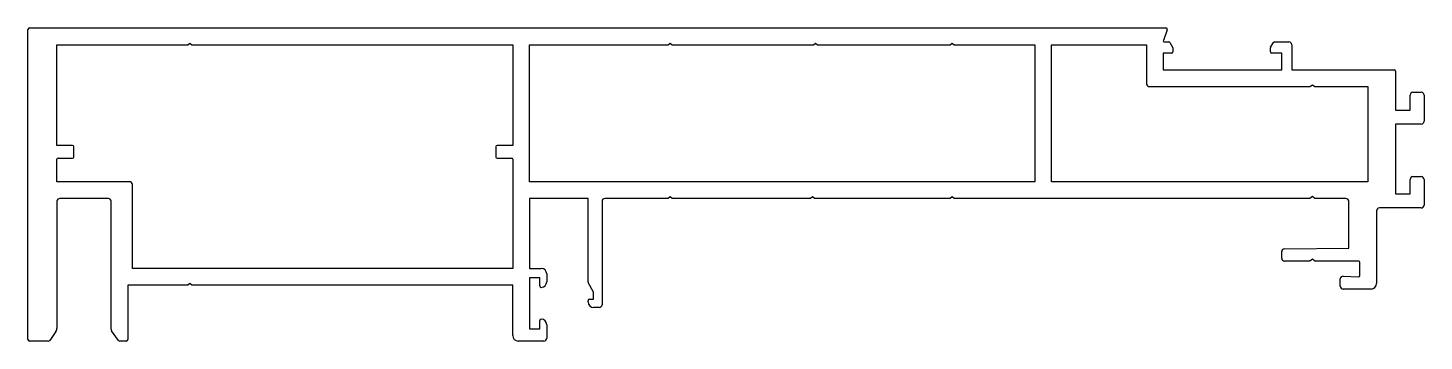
# Model space of a CAD drawing. Extents: x 2591 to 2841, y 1356 to 1412.
import ezdxf

# ---------------------------------------------------------------- set-up
doc = ezdxf.new("R2010")
doc.units = 0
doc.layers.get('0').update_dxf_attribs({"linetype": 'CONTINUOUS'})

msp = doc.modelspace()

# ---------------------------------------------------------------- linework, layer by layer
for p, q in [((2591.29, 1356.11), (2591.29, 1411.51)), ((2591.59, 1411.81), (2795.06, 1411.81)), ((2795.29, 1411.47), (2794.6, 1409.57)), ((2596.49, 1390.81), (2596.49, 1408.81)), ((2596.49, 1408.81), (2619.93, 1408.81)), ((2619.93, 1408.81), (2620.29, 1409.11)), ((2620.29, 1409.11), (2620.65, 1408.81)), ((2620.65, 1408.81), (2678.09, 1408.81)), ((2678.09, 1408.81), (2678.09, 1390.81)), ((2681.09, 1384.31), (2681.09, 1408.81)), ((2681.09, 1408.81), (2705.93, 1408.81)), ((2705.93, 1408.81), (2706.29, 1409.11)), ((2706.29, 1409.11), (2706.65, 1408.81)), ((2706.65, 1408.81), (2731.93, 1408.81)), ((2731.93, 1408.81), (2732.29, 1409.11)), ((2732.29, 1409.11), (2732.65, 1408.81)), ((2732.65, 1408.81), (2756.43, 1408.81)), ((2756.43, 1408.81), (2756.79, 1409.11)), ((2756.79, 1409.11), (2757.15, 1408.81)), ((2757.15, 1408.81), (2771.59, 1408.81)), ((2771.59, 1408.81), (2771.59, 1384.31)), ((2774.59, 1384.31), (2774.59, 1408.81)), ((2774.59, 1408.81), (2791.59, 1408.81)), ((2791.59, 1408.81), (2791.59, 1401.81)), ((2794.79, 1409.31), (2795.6, 1409.31)), ((2795.77, 1409.21), (2796.26, 1408.35)), ((2796.29, 1408.25), (2796.29, 1407.51)), ((2813.79, 1407.56), (2813.79, 1408.25)), ((2813.81, 1408.35), (2814.31, 1409.21)), ((2814.48, 1409.31), (2817.09, 1409.31)), ((2817.59, 1408.81), (2817.59, 1404.31)), ((2794.59, 1407.31), (2794.59, 1404.31)), ((2796.09, 1407.31), (2794.59, 1407.31)), ((2815.79, 1407.31), (2814.04, 1407.31)), ((2815.79, 1404.31), (2815.79, 1407.31)), ((2794.59, 1404.31), (2815.79, 1404.31)), ((2817.59, 1404.31), (2835.94, 1404.31)), ((2836.19, 1404.06), (2836.19, 1397.11)), ((2792.09, 1401.31), (2820.86, 1401.31)), ((2820.86, 1401.31), (2821.29, 1401.66)), ((2821.29, 1401.66), (2821.72, 1401.31)), ((2821.72, 1401.31), (2831.19, 1401.31)), ((2831.19, 1401.31), (2831.19, 1384.31)), ((2839.29, 1400.31), (2840.79, 1400.31)), ((2838.79, 1397.11), (2838.79, 1399.81)), ((2841.29, 1399.81), (2841.29, 1395.11)), ((2836.19, 1397.11), (2838.79, 1397.11)), ((2836.19, 1394.61), (2836.19, 1382.11)), ((2840.79, 1394.61), (2836.19, 1394.61)), ((2599.29, 1390.81), (2596.49, 1390.81)), ((2599.49, 1388.71), (2599.49, 1390.61)), ((2675.09, 1390.61), (2675.09, 1388.71)), ((2678.09, 1390.81), (2675.29, 1390.81)), ((2596.49, 1384.31), (2596.49, 1388.31)), ((2596.69, 1388.51), (2599.29, 1388.51)), ((2675.29, 1388.51), (2677.89, 1388.51)), ((2678.09, 1388.31), (2678.09, 1368.81)), ((2839.29, 1385.21), (2840.79, 1385.21)), ((2609.49, 1384.31), (2596.49, 1384.31)), ((2609.99, 1368.81), (2609.99, 1383.81)), ((2771.59, 1384.31), (2681.09, 1384.31)), ((2831.19, 1384.31), (2774.59, 1384.31)), ((2838.79, 1382.11), (2838.79, 1384.71)), ((2841.29, 1384.71), (2841.29, 1380.11)), ((2596.49, 1380.81), (2596.49, 1358.11)), ((2605.69, 1381.31), (2596.99, 1381.31)), ((2606.19, 1357.95), (2606.19, 1380.81)), ((2681.09, 1381.31), (2681.09, 1368.81)), ((2691.59, 1381.31), (2681.09, 1381.31)), ((2691.59, 1366.37), (2691.59, 1381.31)), ((2694.09, 1380.81), (2694.09, 1362.31)), ((2705.93, 1381.31), (2694.59, 1381.31)), ((2706.29, 1381.61), (2705.93, 1381.31)), ((2706.65, 1381.31), (2706.29, 1381.61)), ((2731.42, 1381.31), (2706.65, 1381.31)), ((2731.78, 1381.61), (2731.42, 1381.31)), ((2732.13, 1381.31), (2731.78, 1381.61)), ((2756.43, 1381.31), (2732.13, 1381.31)), ((2756.79, 1381.61), (2756.43, 1381.31)), ((2757.15, 1381.31), (2756.79, 1381.61)), ((2820.86, 1381.31), (2757.15, 1381.31)), ((2821.29, 1381.66), (2820.86, 1381.31)), ((2821.72, 1381.31), (2821.29, 1381.66)), ((2827.29, 1381.31), (2821.72, 1381.31)), ((2827.79, 1372.43), (2827.79, 1380.81)), ((2836.19, 1382.11), (2838.79, 1382.11)), ((2832.79, 1379.11), (2832.79, 1366.11)), ((2840.79, 1379.61), (2833.29, 1379.61)), ((2815.79, 1370.61), (2815.79, 1371.81)), ((2816.28, 1372.31), (2827.79, 1372.43)), ((2820.86, 1370.11), (2816.29, 1370.11)), ((2821.29, 1370.47), (2820.86, 1370.11)), ((2821.72, 1370.11), (2821.29, 1370.47)), ((2829.59, 1370.11), (2821.72, 1370.11)), ((2678.09, 1368.81), (2609.99, 1368.81)), ((2681.09, 1368.81), (2683.19, 1368.81)), ((2684.19, 1367.81), (2684.19, 1366.41)), ((2829.79, 1367.52), (2829.79, 1369.91)), ((2609.19, 1365.81), (2609.19, 1356.11)), ((2619.93, 1365.81), (2609.19, 1365.81)), ((2620.29, 1366.11), (2619.93, 1365.81)), ((2620.65, 1365.81), (2620.29, 1366.11)), ((2678.09, 1365.81), (2620.65, 1365.81)), ((2678.09, 1356.81), (2678.09, 1365.81)), ((2681.09, 1367.11), (2681.09, 1358.01)), ((2682.94, 1367.11), (2681.09, 1367.11)), ((2682.94, 1365.66), (2682.94, 1367.11)), ((2692.59, 1364.57), (2691.62, 1366.25)), ((2826.29, 1365.61), (2826.29, 1366.91)), ((2826.79, 1367.41), (2829.58, 1367.32)), ((2831.79, 1365.11), (2826.79, 1365.11)), ((2691.59, 1362.81), (2691.59, 1363.06)), ((2691.84, 1363.31), (2692.59, 1363.31)), ((2692.59, 1363.31), (2692.59, 1364.57)), ((2693.59, 1361.81), (2692.59, 1361.81)), ((2596.31, 1357.53), (2595.19, 1355.93)), ((2596.49, 1358.11), (2596.49, 1358.11)), ((2607.49, 1355.93), (2606.28, 1357.66)), ((2681.09, 1358.01), (2682.94, 1358.01)), ((2682.94, 1358.01), (2682.94, 1359.46)), ((2684.19, 1358.71), (2684.19, 1356.31)), ((2594.94, 1355.81), (2591.59, 1355.81)), ((2608.89, 1355.81), (2607.73, 1355.81)), ((2683.69, 1355.81), (2679.09, 1355.81))]:
    msp.add_line(p, q)
for centre, radius, start, end in [((2591.59, 1411.51), 0.3, 90, 180), ((2795.06, 1411.56), 0.25, 340, 90), ((2794.79, 1409.51), 0.2, 160, 270), ((2795.6, 1409.11), 0.2, 30, 90), ((2796.09, 1407.51), 0.2, 270, 0), ((2796.09, 1408.25), 0.2, 0, 30), ((2813.99, 1408.25), 0.2, 150, 180), ((2814.04, 1407.56), 0.25, 180, 270), ((2814.48, 1409.11), 0.2, 89.9996, 150), ((2817.09, 1408.81), 0.5, 0, 89.9996), ((2835.94, 1404.06), 0.25, 0, 90), ((2792.09, 1401.81), 0.5, 180, 270), ((2839.29, 1399.81), 0.5, 90, 180), ((2840.79, 1399.81), 0.5, 0, 90), ((2840.79, 1395.11), 0.5, 270, 0), ((2599.29, 1390.61), 0.2, 0, 90), ((2675.29, 1390.61), 0.2, 90, 180), ((2596.69, 1388.31), 0.2, 90, 180), ((2599.29, 1388.71), 0.2, 270, 0), ((2675.29, 1388.71), 0.2, 180, 270), ((2677.89, 1388.31), 0.2, 0, 90), ((2839.29, 1384.71), 0.5, 90, 180), ((2840.79, 1384.71), 0.5, 0, 90), ((2609.49, 1383.81), 0.5, 360, 90), ((2596.99, 1380.81), 0.5, 90, 180), ((2605.69, 1380.81), 0.5, 0, 90), ((2694.59, 1380.81), 0.5, 90, 180), ((2827.29, 1380.81), 0.5, 0, 90), ((2840.79, 1380.11), 0.5, 270, 0), ((2833.29, 1379.11), 0.5, 90, 180), ((2816.29, 1371.81), 0.5, 90.6, 180), ((2816.29, 1370.61), 0.5, 180, 270), ((2829.59, 1369.91), 0.2, 0, 90), ((2683.19, 1367.81), 1, 0, 90), ((2829.59, 1367.52), 0.2, 268.0908, 360), ((2683.19, 1365.66), 0.25, 180, 270), ((2683.19, 1366.41), 1, 270, 0), ((2691.84, 1366.37), 0.25, 180, 210), ((2826.79, 1366.91), 0.5, 90, 180), ((2826.79, 1365.61), 0.5, 180, 270), ((2831.79, 1366.11), 1, 270, 0), ((2691.84, 1363.06), 0.25, 90, 180), ((2692.59, 1362.81), 1, 180, 270), ((2693.59, 1362.31), 0.5, 270, 0), ((2595.49, 1358.11), 1, 325, 0), ((2606.69, 1357.95), 0.5, 180, 215), ((2683.19, 1359.46), 0.25, 90, 180), ((2683.19, 1358.71), 1, 0, 90), ((2591.59, 1356.11), 0.3, 180, 270), ((2594.94, 1356.11), 0.3, 270, 325), ((2607.73, 1356.11), 0.3, 215, 270), ((2608.89, 1356.11), 0.3, 270, 360), ((2679.09, 1356.81), 1, 180, 270), ((2683.69, 1356.31), 0.5, 270, 0)]:
    msp.add_arc(centre, radius, start, end)

doc.saveas('drawing.dxf')
